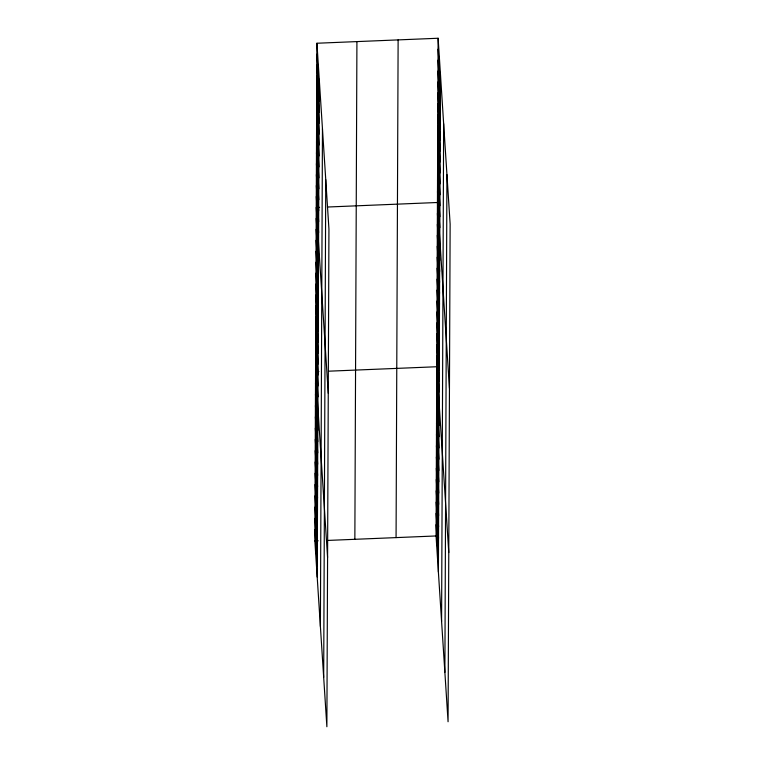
<?xml version="1.0" encoding="UTF-8"?>
<svg xmlns="http://www.w3.org/2000/svg" width="765" height="765" viewBox="0 0 765 765"><rect width="100%" height="100%" fill="white"/><g stroke="black" fill="none" stroke-linecap="round" stroke-linejoin="round"><path stroke-width="1.15" d="M316.93 43.242L328.94 229.041L326.875 726.75L314.864 540.951L316.93 43.242L438.125 38.25L450.136 224.049L448.07 721.758L436.06 535.959L438.125 38.25M317.198 577.02L319.254 79.302M320.392 626.43L322.457 128.711M323.681 677.341L325.747 179.622M354.855 539.306L356.92 41.597M396.069 537.613L398.125 39.895M438.393 572.029L440.449 74.31M441.587 621.438L443.652 123.729M444.876 672.349L446.942 174.64M319.579 207.344L316.241 207.487L328.262 393.286M327.353 207.028L437.437 202.495L449.457 388.295M318.9 371.589L315.562 371.733L327.583 557.532M328.893 371.178L436.758 366.741L448.778 552.54M314.864 540.951L318.192 540.817M328.195 540.406L436.06 535.959M438.077 49.199L440.411 85.259M438.029 60.148L440.363 96.218M437.982 71.097L440.315 107.167M437.943 82.046L440.267 118.116M437.896 92.995L440.229 129.065M437.848 103.944L440.181 140.014M437.8 114.893L440.133 150.963M437.762 125.852L440.095 161.912M437.714 136.801L440.047 172.861M437.666 147.75L439.999 183.81M437.618 158.699L439.952 194.759M437.58 169.648L439.913 205.709M437.532 180.597L439.865 216.658M437.484 191.546L439.818 227.607M437.398 213.445L439.732 249.505M437.351 224.394L439.684 260.463M437.303 235.343L439.636 271.412M437.255 246.292L439.588 282.361M437.217 257.241L439.55 293.311M437.169 268.19L439.502 304.26M437.121 279.139L439.454 315.209M437.073 290.088L439.406 326.158M437.035 301.047L439.368 337.107M436.987 311.996L439.32 348.056M436.939 322.945L439.273 359.005M436.892 333.894L439.225 369.954M436.853 344.843L439.186 380.903M436.805 355.792L439.139 391.852M436.71 378.025L439.043 414.085M436.662 389.299L438.995 425.369M436.624 400.583L438.947 436.652M436.576 411.866L438.909 447.927M436.528 423.15L438.861 459.21M436.48 434.434L438.814 470.494M436.433 445.708L438.766 481.778M436.385 456.992L438.718 493.052M436.337 468.276L438.67 504.336M436.289 479.559L438.622 515.62M436.251 490.834L438.575 526.903M436.203 502.117L438.536 538.187M436.155 513.401L438.488 549.461M436.107 524.685L438.441 560.745M316.882 54.191L319.215 90.251M316.834 65.14L319.168 101.2M316.786 76.089L319.12 112.149M316.748 87.038L319.072 123.098M316.7 97.987L319.034 134.057M316.653 108.936L318.986 145.006M316.605 119.885L318.938 155.955M316.567 130.834L318.9 166.904M316.519 141.783L318.852 177.853M316.471 152.732L318.804 188.802M316.423 163.681L318.756 199.751M316.385 174.64L318.718 210.7M316.337 185.589L318.67 221.649M316.289 196.538L318.623 232.598M316.203 218.436L318.536 254.496M316.155 229.385L318.489 265.445M316.108 240.334L318.441 276.395M316.06 251.283L318.393 287.344M316.022 262.232L318.355 298.293M315.974 273.182L318.307 309.251M315.926 284.131L318.259 320.2M315.878 295.08L318.211 331.149M315.84 306.029L318.173 342.098M315.792 316.978L318.125 353.048M315.744 327.927L318.077 363.997M315.696 338.885L318.03 374.946M315.658 349.834L317.991 385.895M315.61 360.784L317.944 396.844M315.515 383.007L317.848 419.077M315.467 394.291L317.8 430.36M315.429 405.574L317.752 441.635M315.381 416.858L317.714 452.918M315.333 428.142L317.666 464.202M315.285 439.416L317.618 475.486M315.237 450.7L317.571 486.76M315.19 461.984L317.523 498.044M315.142 473.267L317.475 509.327M315.094 484.541L317.427 520.611M315.056 495.825L317.379 531.895M315.008 507.109L317.341 543.169M314.96 518.393L317.293 554.453M314.912 529.667L317.245 565.737"/></g></svg>
